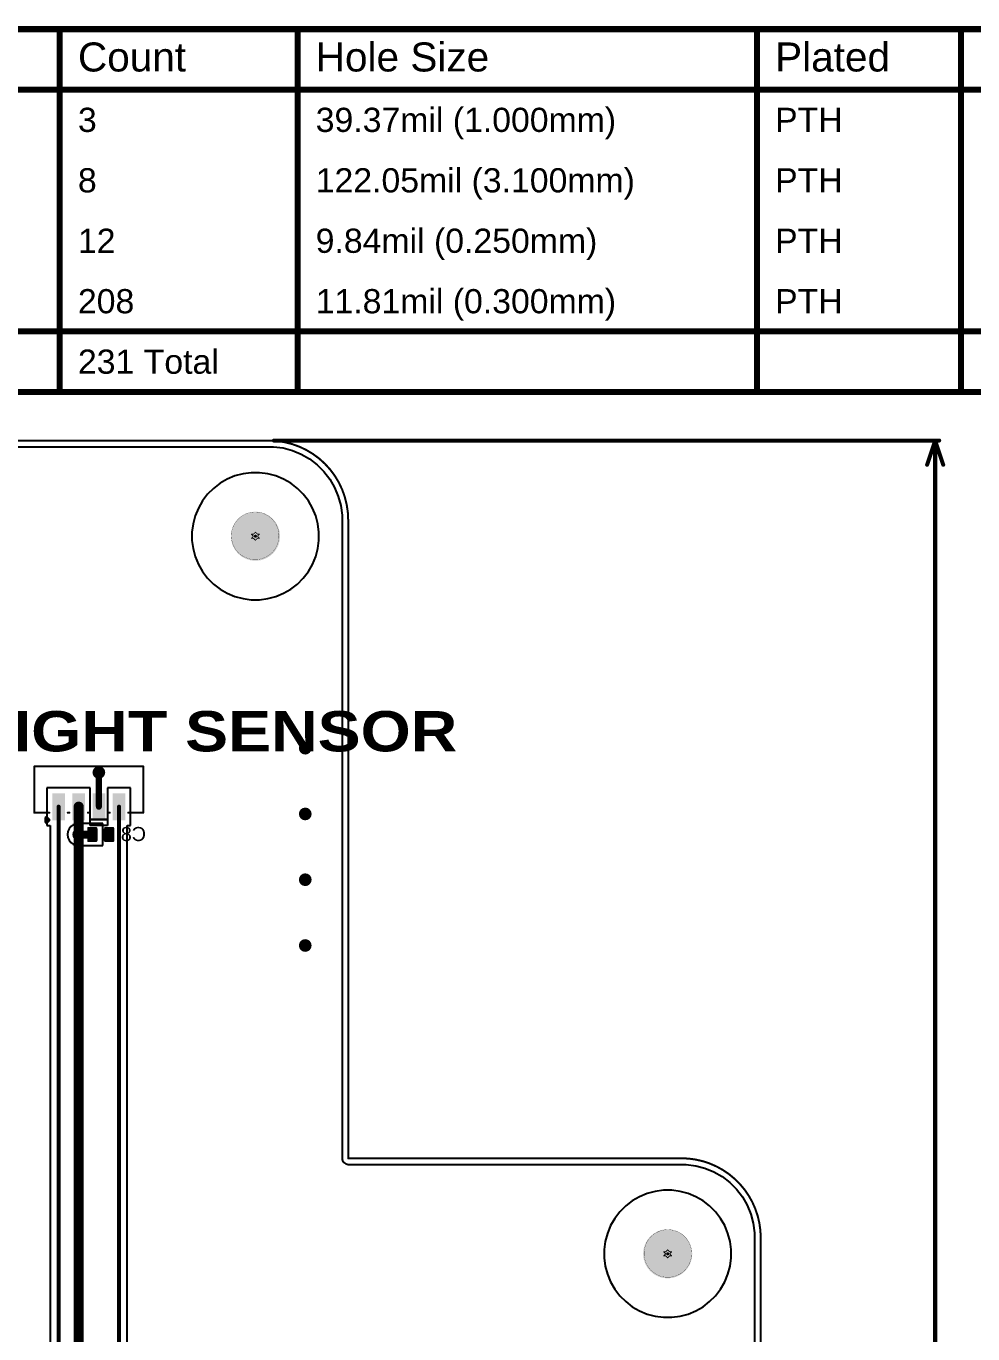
# Model space of a CAD drawing. Header units: inches. Extents: x -7 to 348, y -14 to 159.
# Drawn here: x 31.9 to 91.5, y 76.3 to 158.8 of the extents above; entities that cross this region are included whole.
import ezdxf

# ---------------------------------------------------------------- set-up
doc = ezdxf.new("R2010")
doc.units = ezdxf.units.IN
for name, color, linetype in [('Board Outline', 216, 'Continuous'), ('Bottom Layer', 5, 'Continuous'), ('Bottom Overlay', 54, 'Continuous'), ('Bottom Paste', 16, 'Continuous'), ('Bottom Solder', 6, 'Continuous'), ('Dimension', 6, 'Continuous'), ('Drill Drawing', 1, 'Continuous'), ('Mechanical 4', 56, 'Continuous'), ('Multi-Layer', 9, 'Continuous'), ('Pad Holes', 156, 'Continuous'), ('Top Layer', 1, 'Continuous'), ('Top Overlay', 2, 'Continuous'), ('Top Paste', 8, 'Continuous'), ('Top Solder', 216, 'Continuous'), ('Via Holes', 16, 'Continuous')]:
    doc.layers.add(name, color=color, linetype=linetype)
doc.styles.add('Arial', font='', dxfattribs={"height": 0.2})
doc.styles.add('Arial Black_Bold', font='', dxfattribs={"height": 0.2})
doc.styles.get('Arial').set_extended_font_data('Arial')
doc.styles.get('Arial Black_Bold').set_extended_font_data('Arial Black', bold=True)

msp = doc.modelspace()

# ---------------------------------------------------------------- hatches: boundary and pattern name
at = {"layer": 'Bottom Layer'}
h = msp.add_hatch(color=5, dxfattribs=at)
edge = h.paths.add_edge_path()
edge.add_arc((49.461, 113.245), 0.3, 0, 360)
h = msp.add_hatch(color=5, dxfattribs=at)
edge = h.paths.add_edge_path()
edge.add_arc((36.456, 111.713), 0.3, 0, 360)
h = msp.add_hatch(color=5, dxfattribs=at)
edge = h.paths.add_edge_path()
edge.add_arc((49.461, 109.1), 0.3, 0, 360)
h = msp.add_hatch(color=5, dxfattribs=at)
edge = h.paths.add_edge_path()
edge.add_arc((35.186, 107.802), 0.3, 0, 360)
for points in [[(35.873, 107.484), (35.873, 108.119), (36.33, 108.119), (36.33, 107.484)], [(36.813, 107.484), (36.813, 108.119), (37.27, 108.119), (37.27, 107.484)]]:
    msp.add_hatch(color=5, dxfattribs=at).paths.add_polyline_path(points)
h = msp.add_hatch(color=5, dxfattribs=at)
edge = h.paths.add_edge_path()
edge.add_arc((49.461, 104.955), 0.3, 0, 360)
h = msp.add_hatch(color=5, dxfattribs=at)
edge = h.paths.add_edge_path()
edge.add_arc((49.461, 100.809), 0.3, 0, 360)
at = {"layer": 'Bottom Paste'}
for points in [[(35.873, 107.484), (35.873, 108.119), (36.33, 108.119), (36.33, 107.484)], [(36.813, 107.484), (36.813, 108.119), (37.27, 108.119), (37.27, 107.484)]]:
    msp.add_hatch(color=16, dxfattribs=at).paths.add_polyline_path(points)
at = {"layer": 'Bottom Solder'}
h = msp.add_hatch(color=6, dxfattribs=at)
edge = h.paths.add_edge_path()
edge.add_arc((46.323, 126.604), 0.102, 0, 360)
h = msp.add_hatch(color=6, dxfattribs=at)
edge = h.paths.add_edge_path()
edge.add_arc((49.461, 113.245), 0.402, 0, 360)
h = msp.add_hatch(color=6, dxfattribs=at)
edge = h.paths.add_edge_path()
edge.add_arc((36.456, 111.713), 0.402, 0, 360)
h = msp.add_hatch(color=6, dxfattribs=at)
edge = h.paths.add_edge_path()
edge.add_arc((49.461, 109.1), 0.402, 0, 360)
h = msp.add_hatch(color=6, dxfattribs=at)
edge = h.paths.add_edge_path()
edge.add_arc((35.186, 107.802), 0.402, 0, 360)
for points in [[(35.813, 107.424), (35.813, 108.179), (36.39, 108.179), (36.39, 107.424)], [(36.753, 107.424), (36.753, 108.179), (37.33, 108.179), (37.33, 107.424)]]:
    msp.add_hatch(color=6, dxfattribs=at).paths.add_polyline_path(points)
h = msp.add_hatch(color=6, dxfattribs=at)
edge = h.paths.add_edge_path()
edge.add_arc((49.461, 104.955), 0.402, 0, 360)
h = msp.add_hatch(color=6, dxfattribs=at)
edge = h.paths.add_edge_path()
edge.add_arc((49.461, 100.809), 0.402, 0, 360)
h = msp.add_hatch(color=6, dxfattribs=at)
edge = h.paths.add_edge_path()
edge.add_arc((72.298, 81.379), 0.102, 0, 360)
at = {"layer": 'Pad Holes'}
h = msp.add_hatch(color=7, dxfattribs=at)
edge = h.paths.add_edge_path()
edge.add_arc((46.323, 126.604), 1.55, 0, 360)
h = msp.add_hatch(color=7, dxfattribs=at)
edge = h.paths.add_edge_path()
edge.add_arc((72.298, 81.379), 1.55, 0, 360)
at = {"layer": 'Top Layer'}
h = msp.add_hatch(color=1, dxfattribs=at)
edge = h.paths.add_edge_path()
edge.add_arc((49.461, 113.245), 0.3, 0, 360)
h = msp.add_hatch(color=1, dxfattribs=at)
edge = h.paths.add_edge_path()
edge.add_arc((36.456, 111.713), 0.3, 0, 360)
for points in [[(33.566, 110.358), (34.266, 110.358), (34.266, 108.758), (33.566, 108.758)], [(34.836, 110.358), (35.536, 110.358), (35.536, 108.758), (34.836, 108.758)], [(36.106, 110.358), (36.806, 110.358), (36.806, 108.758), (36.106, 108.758)], [(37.376, 110.358), (38.076, 110.358), (38.076, 108.758), (37.376, 108.758)]]:
    msp.add_hatch(color=1, dxfattribs=at).paths.add_polyline_path(points)
h = msp.add_hatch(color=1, dxfattribs=at)
edge = h.paths.add_edge_path()
edge.add_arc((49.461, 109.1), 0.3, 0, 360)
h = msp.add_hatch(color=1, dxfattribs=at)
edge = h.paths.add_edge_path()
edge.add_arc((35.186, 107.802), 0.3, 0, 360)
h = msp.add_hatch(color=1, dxfattribs=at)
edge = h.paths.add_edge_path()
edge.add_arc((49.461, 104.955), 0.3, 0, 360)
h = msp.add_hatch(color=1, dxfattribs=at)
edge = h.paths.add_edge_path()
edge.add_arc((49.461, 100.809), 0.3, 0, 360)
at = {"layer": 'Top Paste'}
for points in [[(33.566, 110.358), (34.266, 110.358), (34.266, 108.758), (33.566, 108.758)], [(34.836, 110.358), (35.536, 110.358), (35.536, 108.758), (34.836, 108.758)], [(36.106, 110.358), (36.806, 110.358), (36.806, 108.758), (36.106, 108.758)], [(37.376, 110.358), (38.076, 110.358), (38.076, 108.758), (37.376, 108.758)]]:
    msp.add_hatch(color=8, dxfattribs=at).paths.add_polyline_path(points)
at = {"layer": 'Top Solder'}
h = msp.add_hatch(color=216, dxfattribs=at)
edge = h.paths.add_edge_path()
edge.add_arc((46.323, 126.604), 0.102, 0, 360)
for points in [[(33.516, 110.408), (34.316, 110.408), (34.316, 108.708), (33.516, 108.708)], [(34.786, 110.408), (35.586, 110.408), (35.586, 108.708), (34.786, 108.708)], [(36.056, 110.408), (36.856, 110.408), (36.856, 108.708), (36.056, 108.708)], [(37.326, 110.408), (38.126, 110.408), (38.126, 108.708), (37.326, 108.708)]]:
    msp.add_hatch(color=216, dxfattribs=at).paths.add_polyline_path(points)
h = msp.add_hatch(color=216, dxfattribs=at)
edge = h.paths.add_edge_path()
edge.add_arc((72.298, 81.379), 0.102, 0, 360)
at = {"layer": 'Via Holes'}
h = msp.add_hatch(color=7, dxfattribs=at)
edge = h.paths.add_edge_path()
edge.add_arc((49.461, 113.245), 0.15, 0, 360)
h = msp.add_hatch(color=7, dxfattribs=at)
edge = h.paths.add_edge_path()
edge.add_arc((36.456, 111.713), 0.15, 0, 360)
h = msp.add_hatch(color=7, dxfattribs=at)
edge = h.paths.add_edge_path()
edge.add_arc((49.461, 109.1), 0.15, 0, 360)
h = msp.add_hatch(color=7, dxfattribs=at)
edge = h.paths.add_edge_path()
edge.add_arc((35.186, 107.802), 0.15, 0, 360)
h = msp.add_hatch(color=7, dxfattribs=at)
edge = h.paths.add_edge_path()
edge.add_arc((49.461, 104.955), 0.15, 0, 360)
h = msp.add_hatch(color=7, dxfattribs=at)
edge = h.paths.add_edge_path()
edge.add_arc((49.461, 100.809), 0.15, 0, 360)

# ---------------------------------------------------------------- linework, layer by layer
at = {"layer": 'Board Outline', "const_width": 0.127}
for points in [[(24.168, 132.631), (47.168, 132.631)], [(24.168, 132.631), (47.168, 132.631)], [(24.168, 132.631), (47.168, 132.631)], [(24.168, 132.631), (47.168, 132.631)], [(52.168, 127.632), (52.171, 87.4)], [(52.168, 127.632), (52.171, 87.4)], [(52.168, 127.632), (52.171, 87.4)], [(52.168, 127.632), (52.171, 87.4)], [(52.171, 87.4), (73.161, 87.4)], [(52.171, 87.4), (73.161, 87.4)], [(52.171, 87.4), (73.161, 87.4)], [(52.171, 87.4), (73.161, 87.4)], [(78.161, -1.45), (78.161, 82.4)], [(78.161, -1.45), (78.161, 82.4)], [(78.161, -1.45), (78.161, 82.4)], [(78.161, -1.45), (78.161, 82.4)]]:
    msp.add_lwpolyline(points, dxfattribs=at)
at = {"layer": 'Board Outline', "const_width": 0.0635}
for points in [[(47.136, 132.631, 1), (47.2, 132.631, 1)], [(47.136, 132.631, 1), (47.2, 132.631, 1)], [(47.136, 132.631, 1), (47.2, 132.631, 1)], [(47.136, 132.631, 1), (47.2, 132.631, 1)], [(47.136, 132.631, 1), (47.2, 132.631, 1)], [(47.136, 132.631, 1), (47.2, 132.631, 1)], [(47.136, 132.631, 1), (47.2, 132.631, 1)], [(47.136, 132.631, 1), (47.2, 132.631, 1)], [(52.136, 127.632, 1), (52.2, 127.632, 1)], [(52.136, 127.632, 1), (52.2, 127.632, 1)], [(52.136, 127.632, 1), (52.2, 127.632, 1)], [(52.136, 127.632, 1), (52.2, 127.632, 1)], [(52.136, 127.632, 1), (52.2, 127.632, 1)], [(52.136, 127.632, 1), (52.2, 127.632, 1)], [(52.136, 127.632, 1), (52.2, 127.632, 1)], [(52.136, 127.632, 1), (52.2, 127.632, 1)], [(52.139, 87.4, 1), (52.202, 87.4, 1)], [(52.139, 87.4, 1), (52.202, 87.4, 1)], [(52.139, 87.4, 1), (52.202, 87.4, 1)], [(52.139, 87.4, 1), (52.202, 87.4, 1)], [(52.139, 87.4, 1), (52.202, 87.4, 1)], [(52.139, 87.4, 1), (52.202, 87.4, 1)], [(52.139, 87.4, 1), (52.202, 87.4, 1)], [(52.139, 87.4, 1), (52.202, 87.4, 1)], [(73.129, 87.4, 1), (73.193, 87.4, 1)], [(73.129, 87.4, 1), (73.193, 87.4, 1)], [(73.129, 87.4, 1), (73.193, 87.4, 1)], [(73.129, 87.4, 1), (73.193, 87.4, 1)], [(73.129, 87.4, 1), (73.193, 87.4, 1)], [(73.129, 87.4, 1), (73.193, 87.4, 1)], [(73.129, 87.4, 1), (73.193, 87.4, 1)], [(73.129, 87.4, 1), (73.193, 87.4, 1)], [(78.129, 82.4, 1), (78.193, 82.4, 1)], [(78.129, 82.4, 1), (78.193, 82.4, 1)], [(78.129, 82.4, 1), (78.193, 82.4, 1)], [(78.129, 82.4, 1), (78.193, 82.4, 1)], [(78.129, 82.4, 1), (78.193, 82.4, 1)], [(78.129, 82.4, 1), (78.193, 82.4, 1)], [(78.129, 82.4, 1), (78.193, 82.4, 1)], [(78.129, 82.4, 1), (78.193, 82.4, 1)]]:
    msp.add_lwpolyline(points, format="xyb", close=True, dxfattribs=at)
at = {"layer": 'Board Outline', "const_width": 0.127}
for points in [[(47.168, 132.631, -0.414192), (52.168, 127.632)], [(47.168, 132.631, -0.414192), (52.168, 127.632)], [(47.168, 132.631, -0.414192), (52.168, 127.632)], [(47.168, 132.631, -0.414192), (52.168, 127.632)], [(73.161, 87.4, -0.414214), (78.161, 82.4)], [(73.161, 87.4, -0.414214), (78.161, 82.4)], [(73.161, 87.4, -0.414214), (78.161, 82.4)], [(73.161, 87.4, -0.414214), (78.161, 82.4)]]:
    msp.add_lwpolyline(points, format="xyb", dxfattribs=at)
at = {"layer": 'Bottom Layer'}
for p, q in [((24.168, 132.243), (47.168, 132.243)), ((47.168, 132.243), (47.47, 132.243)), ((47.47, 132.243), (48.069, 132.164)), ((48.069, 132.164), (48.653, 132.008)), ((48.653, 132.008), (49.212, 131.776)), ((49.212, 131.776), (49.735, 131.474)), ((49.735, 131.474), (50.215, 131.106)), ((50.215, 131.106), (50.642, 130.679)), ((45.034, 130.4), (44.55, 130.199)), ((45.54, 130.535), (45.034, 130.4)), ((46.06, 130.604), (45.54, 130.535)), ((46.585, 130.604), (46.06, 130.604)), ((47.105, 130.535), (46.585, 130.604)), ((47.611, 130.4), (47.105, 130.535)), ((48.095, 130.199), (47.611, 130.4)), ((50.642, 130.679), (51.01, 130.199)), ((43.679, 129.618), (43.309, 129.247)), ((44.095, 129.937), (43.679, 129.618)), ((44.55, 130.199), (44.095, 129.937)), ((48.55, 129.937), (48.095, 130.199)), ((48.966, 129.618), (48.55, 129.937)), ((49.336, 129.247), (48.966, 129.618)), ((51.01, 130.199), (51.313, 129.676)), ((51.313, 129.676), (51.544, 129.117)), ((42.989, 128.831), (42.727, 128.377)), ((43.309, 129.247), (42.989, 128.831)), ((49.656, 128.831), (49.336, 129.247)), ((49.918, 128.377), (49.656, 128.831)), ((51.544, 129.117), (51.7, 128.533)), ((42.527, 127.892), (42.391, 127.386)), ((42.727, 128.377), (42.527, 127.892)), ((50.118, 127.892), (49.918, 128.377)), ((50.254, 127.386), (50.118, 127.892)), ((51.7, 128.533), (51.779, 127.934)), ((51.779, 127.934), (51.779, 127.632)), ((42.391, 127.386), (42.323, 126.866)), ((50.323, 126.866), (50.254, 127.386)), ((51.779, 127.632), (51.782, 87.4)), ((42.323, 126.866), (42.323, 126.342)), ((42.323, 126.342), (42.391, 125.822)), ((50.254, 125.822), (50.323, 126.342)), ((50.323, 126.342), (50.323, 126.866)), ((42.391, 125.822), (42.527, 125.315)), ((42.527, 125.315), (42.727, 124.831)), ((49.918, 124.831), (50.118, 125.315)), ((50.118, 125.315), (50.254, 125.822)), ((42.727, 124.831), (42.989, 124.377)), ((49.656, 124.377), (49.918, 124.831)), ((42.989, 124.377), (43.309, 123.961)), ((43.309, 123.961), (43.679, 123.59)), ((48.966, 123.59), (49.336, 123.961)), ((49.336, 123.961), (49.656, 124.377)), ((43.679, 123.59), (44.095, 123.271)), ((44.095, 123.271), (44.55, 123.009)), ((44.55, 123.009), (45.034, 122.808)), ((45.034, 122.808), (45.54, 122.672)), ((47.105, 122.672), (47.611, 122.808)), ((47.611, 122.808), (48.095, 123.009)), ((48.095, 123.009), (48.55, 123.271)), ((48.55, 123.271), (48.966, 123.59)), ((45.54, 122.672), (46.06, 122.604)), ((46.06, 122.604), (46.585, 122.604)), ((46.585, 122.604), (47.105, 122.672)), ((34.505, 107.984), (34.481, 107.802)), ((34.576, 108.154), (34.505, 107.984)), ((34.688, 108.3), (34.576, 108.154)), ((34.834, 108.412), (34.688, 108.3)), ((35.004, 108.482), (34.834, 108.412)), ((35.186, 108.506), (35.004, 108.482)), ((35.314, 108.489), (35.186, 108.506)), ((35.492, 108.5), (35.314, 108.489)), ((36.711, 108.5), (35.492, 108.5)), ((35.492, 108.5), (35.492, 108.5)), ((36.711, 107.103), (36.711, 108.5)), ((34.481, 107.802), (34.505, 107.619)), ((34.505, 107.619), (34.576, 107.449)), ((34.576, 107.449), (34.688, 107.303)), ((34.688, 107.303), (34.834, 107.191)), ((34.834, 107.191), (35.004, 107.121)), ((35.004, 107.121), (35.186, 107.097)), ((35.186, 107.097), (35.314, 107.114)), ((35.314, 107.114), (35.492, 107.103)), ((35.492, 107.103), (35.492, 107.103)), ((35.492, 107.103), (36.711, 107.103)), ((51.782, 87.4), (51.798, 87.322)), ((51.798, 87.322), (51.812, 87.251)), ((51.812, 87.251), (51.812, 87.251)), ((51.812, 87.251), (51.812, 87.251)), ((51.812, 87.251), (51.854, 87.188)), ((51.854, 87.188), (51.896, 87.125)), ((51.896, 87.125), (51.896, 87.125)), ((51.896, 87.125), (51.896, 87.125)), ((51.896, 87.125), (51.959, 87.083)), ((51.959, 87.083), (52.022, 87.041)), ((52.022, 87.041), (52.022, 87.041)), ((52.022, 87.041), (52.022, 87.041)), ((52.022, 87.041), (52.093, 87.027)), ((52.093, 87.027), (52.171, 87.011)), ((52.171, 87.011), (73.463, 87.011)), ((73.463, 87.011), (74.063, 86.933)), ((74.063, 86.933), (74.647, 86.776)), ((74.647, 86.776), (75.205, 86.545)), ((75.205, 86.545), (75.729, 86.243)), ((75.729, 86.243), (76.208, 85.875)), ((76.208, 85.875), (76.636, 85.447)), ((70.525, 84.974), (70.07, 84.712)), ((71.009, 85.175), (70.525, 84.974)), ((71.515, 85.31), (71.009, 85.175)), ((72.035, 85.379), (71.515, 85.31)), ((72.56, 85.379), (72.035, 85.379)), ((73.08, 85.31), (72.56, 85.379)), ((73.586, 85.175), (73.08, 85.31)), ((74.07, 84.974), (73.586, 85.175)), ((74.525, 84.712), (74.07, 84.974)), ((76.636, 85.447), (77.004, 84.967)), ((77.004, 84.967), (77.306, 84.444)), ((69.654, 84.393), (69.284, 84.022)), ((70.07, 84.712), (69.654, 84.393)), ((74.941, 84.393), (74.525, 84.712)), ((75.311, 84.022), (74.941, 84.393)), ((77.306, 84.444), (77.537, 83.885)), ((68.964, 83.606), (68.702, 83.152)), ((69.284, 84.022), (68.964, 83.606)), ((75.631, 83.606), (75.311, 84.022)), ((75.893, 83.152), (75.631, 83.606)), ((77.537, 83.885), (77.694, 83.302)), ((77.694, 83.302), (77.773, 82.702)), ((68.502, 82.667), (68.366, 82.161)), ((68.702, 83.152), (68.502, 82.667)), ((76.093, 82.667), (75.893, 83.152)), ((76.229, 82.161), (76.093, 82.667)), ((77.773, 82.702), (77.773, 82.4)), ((68.366, 82.161), (68.298, 81.641)), ((68.298, 81.641), (68.298, 81.117)), ((76.298, 81.641), (76.229, 82.161)), ((76.298, 81.117), (76.298, 81.641)), ((77.773, 82.4), (77.773, -1.45)), ((68.298, 81.117), (68.366, 80.597)), ((76.229, 80.597), (76.298, 81.117)), ((68.366, 80.597), (68.502, 80.09)), ((68.502, 80.09), (68.702, 79.606)), ((75.893, 79.606), (76.093, 80.09)), ((76.093, 80.09), (76.229, 80.597)), ((68.702, 79.606), (68.964, 79.152)), ((68.964, 79.152), (69.284, 78.736)), ((75.311, 78.736), (75.631, 79.152)), ((75.631, 79.152), (75.893, 79.606)), ((69.284, 78.736), (69.654, 78.365)), ((69.654, 78.365), (70.07, 78.046)), ((74.525, 78.046), (74.941, 78.365)), ((74.941, 78.365), (75.311, 78.736)), ((70.07, 78.046), (70.525, 77.784)), ((70.525, 77.784), (71.009, 77.583)), ((71.009, 77.583), (71.515, 77.447)), ((73.08, 77.447), (73.586, 77.583)), ((73.586, 77.583), (74.07, 77.784)), ((74.07, 77.784), (74.525, 78.046)), ((71.515, 77.447), (72.035, 77.379)), ((72.035, 77.379), (72.56, 77.379)), ((72.56, 77.379), (73.08, 77.447))]:
    msp.add_line(p, q, dxfattribs=at)
for points, const_width in [([(35.186, 107.802), (35.186, 107.802)], 0.635), ([(35.186, 107.802), (35.968, 107.802)], 0.508)]:
    msp.add_lwpolyline(points, dxfattribs=dict(at, const_width=const_width))
for points, const_width in [([(35.027, 107.802, 1), (35.345, 107.802, 1)], 0.318), ([(35.027, 107.802, 1), (35.345, 107.802, 1)], 0.318), ([(35.059, 107.802, 1), (35.313, 107.802, 1)], 0.254), ([(35.841, 107.802, 1), (36.095, 107.802, 1)], 0.254)]:
    msp.add_lwpolyline(points, format="xyb", close=True, dxfattribs=dict(at, const_width=const_width))
at = {"layer": 'Bottom Overlay', "const_width": 0.127}
for points in [[(35.784, 108.208), (35.784, 107.395)], [(35.784, 108.208), (36.292, 108.208)], [(36.851, 108.208), (37.359, 108.208)], [(37.359, 108.208), (37.359, 107.395)], [(35.784, 107.395), (36.292, 107.395)], [(36.851, 107.395), (37.359, 107.395)]]:
    msp.add_lwpolyline(points, dxfattribs=at)
at = {"layer": 'Bottom Overlay', "const_width": 0.0635}
for points in [[(35.752, 108.208, 1), (35.816, 108.208, 1)], [(35.752, 108.208, 1), (35.816, 108.208, 1)], [(36.26, 108.208, 1), (36.324, 108.208, 1)], [(36.819, 108.208, 1), (36.883, 108.208, 1)], [(37.327, 108.208, 1), (37.391, 108.208, 1)], [(37.327, 108.208, 1), (37.391, 108.208, 1)], [(35.752, 107.395, 1), (35.816, 107.395, 1)], [(35.752, 107.395, 1), (35.816, 107.395, 1)], [(36.26, 107.395, 1), (36.324, 107.395, 1)], [(36.819, 107.395, 1), (36.883, 107.395, 1)], [(37.327, 107.395, 1), (37.391, 107.395, 1)], [(37.327, 107.395, 1), (37.391, 107.395, 1)]]:
    msp.add_lwpolyline(points, format="xyb", close=True, dxfattribs=at)
at = {"layer": 'Dimension', "const_width": 0.254}
for points in [[(47.485, 132.631), (89.408, 132.631)], [(88.646, 131.107), (89.154, 132.631)], [(89.154, 132.631), (89.662, 131.107)], [(89.154, 68.677), (89.154, 132.631)]]:
    msp.add_lwpolyline(points, dxfattribs=at)
at = {"layer": 'Dimension', "const_width": 0.127}
for points in [[(47.422, 132.631, 1), (47.549, 132.631, 1)], [(89.09, 132.631, 1), (89.218, 132.631, 1)], [(89.09, 132.631, 1), (89.218, 132.631, 1)], [(89.09, 132.631, 1), (89.218, 132.631, 1)], [(89.344, 132.631, 1), (89.471, 132.631, 1)], [(88.582, 131.107, 1), (88.71, 131.107, 1)], [(89.598, 131.107, 1), (89.725, 131.107, 1)]]:
    msp.add_lwpolyline(points, format="xyb", close=True, dxfattribs=at)
at = {"layer": 'Drill Drawing'}
for points, const_width in [([(20.003, 158.56), (347.52, 158.56)], 0.381), ([(33.995, 135.7), (33.995, 158.56)], 0.381), ([(48.977, 135.7), (48.977, 158.56)], 0.381), ([(77.924, 135.7), (77.924, 158.56)], 0.381), ([(90.774, 135.7), (90.774, 158.56)], 0.381), ([(20.003, 154.75), (347.52, 154.75)], 0.381), ([(20.003, 139.51), (347.52, 139.51)], 0.381), ([(20.003, 135.7), (347.52, 135.7)], 0.381), ([(46.069, 126.731), (46.196, 126.604)], 0.0508), ([(46.069, 126.731), (46.196, 126.731)], 0.0508), ([(46.069, 126.477), (46.196, 126.604)], 0.0508), ([(46.069, 126.477), (46.196, 126.477)], 0.0508), ([(46.196, 126.731), (46.323, 126.858)], 0.0508), ([(46.196, 126.477), (46.323, 126.35)], 0.0508), ([(46.323, 126.858), (46.45, 126.731)], 0.0508), ([(46.323, 126.35), (46.45, 126.477)], 0.0508), ([(46.45, 126.731), (46.577, 126.731)], 0.0508), ([(46.45, 126.604), (46.577, 126.731)], 0.0508), ([(46.45, 126.604), (46.577, 126.477)], 0.0508), ([(46.45, 126.477), (46.577, 126.477)], 0.0508), ([(49.207, 113.499), (49.715, 113.499)], 0.0508), ([(49.207, 113.499), (49.461, 112.991)], 0.0508), ([(49.461, 112.991), (49.715, 113.499)], 0.0508), ([(36.202, 111.967), (36.71, 111.967)], 0.0508), ([(36.202, 111.967), (36.456, 111.459)], 0.0508), ([(36.456, 111.459), (36.71, 111.967)], 0.0508), ([(49.207, 109.354), (49.715, 109.354)], 0.0508), ([(49.207, 109.354), (49.461, 108.846)], 0.0508), ([(49.461, 108.846), (49.715, 109.354)], 0.0508), ([(34.932, 108.056), (35.44, 108.056)], 0.0508), ([(34.932, 108.056), (35.186, 107.548)], 0.0508), ([(35.186, 107.548), (35.44, 108.056)], 0.0508), ([(49.207, 105.209), (49.715, 105.209)], 0.0508), ([(49.207, 105.209), (49.461, 104.701)], 0.0508), ([(49.461, 104.701), (49.715, 105.209)], 0.0508), ([(49.207, 101.063), (49.715, 101.063)], 0.0508), ([(49.207, 101.063), (49.461, 100.555)], 0.0508), ([(49.461, 100.555), (49.715, 101.063)], 0.0508), ([(72.171, 81.506), (72.298, 81.633)], 0.0508), ([(72.298, 81.633), (72.425, 81.506)], 0.0508), ([(72.044, 81.506), (72.171, 81.379)], 0.0508), ([(72.044, 81.506), (72.171, 81.506)], 0.0508), ([(72.044, 81.252), (72.171, 81.379)], 0.0508), ([(72.044, 81.252), (72.171, 81.252)], 0.0508), ([(72.171, 81.252), (72.298, 81.125)], 0.0508), ([(72.298, 81.125), (72.425, 81.252)], 0.0508), ([(72.425, 81.506), (72.552, 81.506)], 0.0508), ([(72.425, 81.379), (72.552, 81.506)], 0.0508), ([(72.425, 81.379), (72.552, 81.252)], 0.0508), ([(72.425, 81.252), (72.552, 81.252)], 0.0508)]:
    msp.add_lwpolyline(points, dxfattribs=dict(at, const_width=const_width))
for points, const_width in [([(33.899, 158.56, 1), (34.09, 158.56, 1)], 0.191), ([(48.882, 158.56, 1), (49.072, 158.56, 1)], 0.191), ([(77.829, 158.56, 1), (78.02, 158.56, 1)], 0.191), ([(90.678, 158.56, 1), (90.869, 158.56, 1)], 0.191), ([(33.899, 135.7, 1), (34.09, 135.7, 1)], 0.191), ([(48.882, 135.7, 1), (49.072, 135.7, 1)], 0.191), ([(77.829, 135.7, 1), (78.02, 135.7, 1)], 0.191), ([(90.678, 135.7, 1), (90.869, 135.7, 1)], 0.191), ([(46.056, 126.731, 1), (46.081, 126.731, 1)], 0.0254), ([(46.056, 126.731, 1), (46.081, 126.731, 1)], 0.0254), ([(46.056, 126.477, 1), (46.081, 126.477, 1)], 0.0254), ([(46.056, 126.477, 1), (46.081, 126.477, 1)], 0.0254), ([(46.183, 126.731, 1), (46.208, 126.731, 1)], 0.0254), ([(46.183, 126.731, 1), (46.208, 126.731, 1)], 0.0254), ([(46.183, 126.604, 1), (46.208, 126.604, 1)], 0.0254), ([(46.183, 126.604, 1), (46.208, 126.604, 1)], 0.0254), ([(46.183, 126.477, 1), (46.208, 126.477, 1)], 0.0254), ([(46.183, 126.477, 1), (46.208, 126.477, 1)], 0.0254), ([(46.31, 126.858, 1), (46.335, 126.858, 1)], 0.0254), ([(46.31, 126.858, 1), (46.335, 126.858, 1)], 0.0254), ([(46.31, 126.35, 1), (46.335, 126.35, 1)], 0.0254), ([(46.31, 126.35, 1), (46.335, 126.35, 1)], 0.0254), ([(46.437, 126.731, 1), (46.462, 126.731, 1)], 0.0254), ([(46.437, 126.731, 1), (46.462, 126.731, 1)], 0.0254), ([(46.437, 126.604, 1), (46.462, 126.604, 1)], 0.0254), ([(46.437, 126.604, 1), (46.462, 126.604, 1)], 0.0254), ([(46.437, 126.477, 1), (46.462, 126.477, 1)], 0.0254), ([(46.437, 126.477, 1), (46.462, 126.477, 1)], 0.0254), ([(46.564, 126.731, 1), (46.589, 126.731, 1)], 0.0254), ([(46.564, 126.731, 1), (46.589, 126.731, 1)], 0.0254), ([(46.564, 126.477, 1), (46.589, 126.477, 1)], 0.0254), ([(46.564, 126.477, 1), (46.589, 126.477, 1)], 0.0254), ([(49.194, 113.499, 1), (49.22, 113.499, 1)], 0.0254), ([(49.194, 113.499, 1), (49.22, 113.499, 1)], 0.0254), ([(49.448, 112.991, 1), (49.474, 112.991, 1)], 0.0254), ([(49.448, 112.991, 1), (49.474, 112.991, 1)], 0.0254), ([(49.702, 113.499, 1), (49.728, 113.499, 1)], 0.0254), ([(49.702, 113.499, 1), (49.728, 113.499, 1)], 0.0254), ([(36.189, 111.967, 1), (36.215, 111.967, 1)], 0.0254), ([(36.189, 111.967, 1), (36.215, 111.967, 1)], 0.0254), ([(36.443, 111.459, 1), (36.469, 111.459, 1)], 0.0254), ([(36.443, 111.459, 1), (36.469, 111.459, 1)], 0.0254), ([(36.697, 111.967, 1), (36.723, 111.967, 1)], 0.0254), ([(36.697, 111.967, 1), (36.723, 111.967, 1)], 0.0254), ([(49.194, 109.354, 1), (49.22, 109.354, 1)], 0.0254), ([(49.194, 109.354, 1), (49.22, 109.354, 1)], 0.0254), ([(49.448, 108.846, 1), (49.474, 108.846, 1)], 0.0254), ([(49.448, 108.846, 1), (49.474, 108.846, 1)], 0.0254), ([(49.702, 109.354, 1), (49.728, 109.354, 1)], 0.0254), ([(49.702, 109.354, 1), (49.728, 109.354, 1)], 0.0254), ([(34.919, 108.056, 1), (34.945, 108.056, 1)], 0.0254), ([(34.919, 108.056, 1), (34.945, 108.056, 1)], 0.0254), ([(35.427, 108.056, 1), (35.453, 108.056, 1)], 0.0254), ([(35.427, 108.056, 1), (35.453, 108.056, 1)], 0.0254), ([(35.173, 107.548, 1), (35.199, 107.548, 1)], 0.0254), ([(35.173, 107.548, 1), (35.199, 107.548, 1)], 0.0254), ([(49.194, 105.209, 1), (49.22, 105.209, 1)], 0.0254), ([(49.194, 105.209, 1), (49.22, 105.209, 1)], 0.0254), ([(49.448, 104.701, 1), (49.474, 104.701, 1)], 0.0254), ([(49.448, 104.701, 1), (49.474, 104.701, 1)], 0.0254), ([(49.702, 105.209, 1), (49.728, 105.209, 1)], 0.0254), ([(49.702, 105.209, 1), (49.728, 105.209, 1)], 0.0254), ([(49.194, 101.063, 1), (49.22, 101.063, 1)], 0.0254), ([(49.194, 101.063, 1), (49.22, 101.063, 1)], 0.0254), ([(49.448, 100.555, 1), (49.474, 100.555, 1)], 0.0254), ([(49.448, 100.555, 1), (49.474, 100.555, 1)], 0.0254), ([(49.702, 101.063, 1), (49.728, 101.063, 1)], 0.0254), ([(49.702, 101.063, 1), (49.728, 101.063, 1)], 0.0254), ([(72.285, 81.633, 1), (72.31, 81.633, 1)], 0.0254), ([(72.285, 81.633, 1), (72.31, 81.633, 1)], 0.0254), ([(72.031, 81.506, 1), (72.056, 81.506, 1)], 0.0254), ([(72.031, 81.506, 1), (72.056, 81.506, 1)], 0.0254), ([(72.031, 81.252, 1), (72.056, 81.252, 1)], 0.0254), ([(72.031, 81.252, 1), (72.056, 81.252, 1)], 0.0254), ([(72.158, 81.506, 1), (72.183, 81.506, 1)], 0.0254), ([(72.158, 81.506, 1), (72.183, 81.506, 1)], 0.0254), ([(72.158, 81.379, 1), (72.183, 81.379, 1)], 0.0254), ([(72.158, 81.379, 1), (72.183, 81.379, 1)], 0.0254), ([(72.158, 81.252, 1), (72.183, 81.252, 1)], 0.0254), ([(72.158, 81.252, 1), (72.183, 81.252, 1)], 0.0254), ([(72.285, 81.125, 1), (72.31, 81.125, 1)], 0.0254), ([(72.285, 81.125, 1), (72.31, 81.125, 1)], 0.0254), ([(72.412, 81.506, 1), (72.437, 81.506, 1)], 0.0254), ([(72.412, 81.506, 1), (72.437, 81.506, 1)], 0.0254), ([(72.412, 81.379, 1), (72.437, 81.379, 1)], 0.0254), ([(72.412, 81.379, 1), (72.437, 81.379, 1)], 0.0254), ([(72.412, 81.252, 1), (72.437, 81.252, 1)], 0.0254), ([(72.412, 81.252, 1), (72.437, 81.252, 1)], 0.0254), ([(72.539, 81.506, 1), (72.564, 81.506, 1)], 0.0254), ([(72.539, 81.506, 1), (72.564, 81.506, 1)], 0.0254), ([(72.539, 81.252, 1), (72.564, 81.252, 1)], 0.0254), ([(72.539, 81.252, 1), (72.564, 81.252, 1)], 0.0254)]:
    msp.add_lwpolyline(points, format="xyb", close=True, dxfattribs=dict(at, const_width=const_width))
at = {"layer": 'Mechanical 4'}
for points, const_width in [([(47.804, 126.631, 1), (44.804, 126.631, 1)], 0.0127), ([(47.804, 126.631, 1), (44.804, 126.631, 1)], 0.0127), ([(47.804, 126.631, 1), (44.804, 126.631, 1)], 0.0127), ([(47.804, 126.631, 1), (44.804, 126.631, 1)], 0.0127), ([(44.801, 126.631, 1), (44.807, 126.631, 1)], 0.00635), ([(44.801, 126.631, 1), (44.807, 126.631, 1)], 0.00635), ([(44.801, 126.631, 1), (44.807, 126.631, 1)], 0.00635), ([(44.801, 126.631, 1), (44.807, 126.631, 1)], 0.00635), ([(47.801, 126.631, 1), (47.807, 126.631, 1)], 0.00635), ([(47.801, 126.631, 1), (47.807, 126.631, 1)], 0.00635), ([(47.801, 126.631, 1), (47.807, 126.631, 1)], 0.00635), ([(47.801, 126.631, 1), (47.807, 126.631, 1)], 0.00635), ([(73.811, 81.4, 1), (70.811, 81.4, 1)], 0.0127), ([(73.811, 81.4, 1), (70.811, 81.4, 1)], 0.0127), ([(73.811, 81.4, 1), (70.811, 81.4, 1)], 0.0127), ([(73.811, 81.4, 1), (70.811, 81.4, 1)], 0.0127), ([(70.808, 81.4, 1), (70.814, 81.4, 1)], 0.00635), ([(70.808, 81.4, 1), (70.814, 81.4, 1)], 0.00635), ([(70.808, 81.4, 1), (70.814, 81.4, 1)], 0.00635), ([(70.808, 81.4, 1), (70.814, 81.4, 1)], 0.00635), ([(73.808, 81.4, 1), (73.814, 81.4, 1)], 0.00635), ([(73.808, 81.4, 1), (73.814, 81.4, 1)], 0.00635), ([(73.808, 81.4, 1), (73.814, 81.4, 1)], 0.00635), ([(73.808, 81.4, 1), (73.814, 81.4, 1)], 0.00635)]:
    msp.add_lwpolyline(points, format="xyb", close=True, dxfattribs=dict(at, const_width=const_width))
at = {"layer": 'Multi-Layer'}
for p, q in [((45.034, 130.4), (44.55, 130.199)), ((45.54, 130.535), (45.034, 130.4)), ((46.06, 130.604), (45.54, 130.535)), ((46.323, 130.604), (46.06, 130.604)), ((46.585, 130.604), (46.323, 130.604)), ((47.105, 130.535), (46.585, 130.604)), ((47.611, 130.4), (47.105, 130.535)), ((48.095, 130.199), (47.611, 130.4)), ((43.679, 129.618), (43.309, 129.247)), ((44.095, 129.937), (43.679, 129.618)), ((44.55, 130.199), (44.095, 129.937)), ((48.55, 129.937), (48.095, 130.199)), ((48.966, 129.618), (48.55, 129.937)), ((49.336, 129.247), (48.966, 129.618)), ((42.989, 128.831), (42.727, 128.377)), ((43.309, 129.247), (42.989, 128.831)), ((49.656, 128.831), (49.336, 129.247)), ((49.918, 128.377), (49.656, 128.831)), ((42.527, 127.892), (42.391, 127.386)), ((42.727, 128.377), (42.527, 127.892)), ((50.118, 127.892), (49.918, 128.377)), ((50.254, 127.386), (50.118, 127.892)), ((42.391, 127.386), (42.323, 126.866)), ((50.323, 126.866), (50.254, 127.386)), ((42.323, 126.866), (42.323, 126.604)), ((42.323, 126.604), (42.323, 126.604)), ((42.323, 126.604), (42.323, 126.342)), ((42.323, 126.342), (42.391, 125.822)), ((50.254, 125.822), (50.323, 126.342)), ((50.323, 126.604), (50.323, 126.866)), ((50.323, 126.342), (50.323, 126.604)), ((42.391, 125.822), (42.527, 125.315)), ((42.527, 125.315), (42.727, 124.831)), ((49.918, 124.831), (50.118, 125.315)), ((50.118, 125.315), (50.254, 125.822)), ((42.727, 124.831), (42.989, 124.377)), ((49.656, 124.377), (49.918, 124.831)), ((42.989, 124.377), (43.309, 123.961)), ((43.309, 123.961), (43.679, 123.59)), ((48.966, 123.59), (49.336, 123.961)), ((49.336, 123.961), (49.656, 124.377)), ((43.679, 123.59), (44.095, 123.271)), ((44.095, 123.271), (44.55, 123.009)), ((44.55, 123.009), (45.034, 122.808)), ((45.034, 122.808), (45.54, 122.672)), ((47.105, 122.672), (47.611, 122.808)), ((47.611, 122.808), (48.095, 123.009)), ((48.095, 123.009), (48.55, 123.271)), ((48.55, 123.271), (48.966, 123.59)), ((45.54, 122.672), (46.06, 122.604)), ((46.06, 122.604), (46.323, 122.604)), ((46.323, 122.604), (46.585, 122.604)), ((46.585, 122.604), (47.105, 122.672)), ((70.525, 84.974), (70.07, 84.712)), ((71.009, 85.175), (70.525, 84.974)), ((71.515, 85.31), (71.009, 85.175)), ((72.035, 85.379), (71.515, 85.31)), ((72.298, 85.379), (72.035, 85.379)), ((72.56, 85.379), (72.298, 85.379)), ((73.08, 85.31), (72.56, 85.379)), ((73.586, 85.175), (73.08, 85.31)), ((74.07, 84.974), (73.586, 85.175)), ((74.525, 84.712), (74.07, 84.974)), ((69.654, 84.393), (69.284, 84.022)), ((70.07, 84.712), (69.654, 84.393)), ((74.941, 84.393), (74.525, 84.712)), ((75.311, 84.022), (74.941, 84.393)), ((68.964, 83.606), (68.702, 83.152)), ((69.284, 84.022), (68.964, 83.606)), ((75.631, 83.606), (75.311, 84.022)), ((75.893, 83.152), (75.631, 83.606)), ((68.502, 82.667), (68.366, 82.161)), ((68.702, 83.152), (68.502, 82.667)), ((76.093, 82.667), (75.893, 83.152)), ((76.229, 82.161), (76.093, 82.667)), ((68.366, 82.161), (68.298, 81.641)), ((68.298, 81.641), (68.298, 81.379)), ((76.298, 81.641), (76.229, 82.161)), ((76.298, 81.379), (76.298, 81.641)), ((68.298, 81.379), (68.298, 81.379)), ((68.298, 81.379), (68.298, 81.117)), ((68.298, 81.117), (68.366, 80.597)), ((76.229, 80.597), (76.298, 81.117)), ((76.298, 81.117), (76.298, 81.379)), ((68.366, 80.597), (68.502, 80.09)), ((68.502, 80.09), (68.702, 79.606)), ((75.893, 79.606), (76.093, 80.09)), ((76.093, 80.09), (76.229, 80.597)), ((68.702, 79.606), (68.964, 79.152)), ((68.964, 79.152), (69.284, 78.736)), ((75.311, 78.736), (75.631, 79.152)), ((75.631, 79.152), (75.893, 79.606)), ((69.284, 78.736), (69.654, 78.365)), ((69.654, 78.365), (70.07, 78.046)), ((74.525, 78.046), (74.941, 78.365)), ((74.941, 78.365), (75.311, 78.736)), ((70.07, 78.046), (70.525, 77.784)), ((70.525, 77.784), (71.009, 77.583)), ((71.009, 77.583), (71.515, 77.447)), ((73.08, 77.447), (73.586, 77.583)), ((73.586, 77.583), (74.07, 77.784)), ((74.07, 77.784), (74.525, 78.046)), ((71.515, 77.447), (72.035, 77.379)), ((72.035, 77.379), (72.298, 77.379)), ((72.298, 77.379), (72.56, 77.379)), ((72.56, 77.379), (73.08, 77.447))]:
    msp.add_line(p, q, dxfattribs=at)
at = {"layer": 'Top Layer'}
for p, q in [((24.168, 132.243), (47.168, 132.243)), ((47.168, 132.243), (47.47, 132.243)), ((47.47, 132.243), (48.069, 132.164)), ((48.069, 132.164), (48.653, 132.008)), ((48.653, 132.008), (49.212, 131.776)), ((49.212, 131.776), (49.735, 131.474)), ((49.735, 131.474), (50.215, 131.106)), ((50.215, 131.106), (50.642, 130.679)), ((45.034, 130.4), (44.55, 130.199)), ((45.54, 130.535), (45.034, 130.4)), ((46.06, 130.604), (45.54, 130.535)), ((46.585, 130.604), (46.06, 130.604)), ((47.105, 130.535), (46.585, 130.604)), ((47.611, 130.4), (47.105, 130.535)), ((48.095, 130.199), (47.611, 130.4)), ((50.642, 130.679), (51.01, 130.199)), ((43.679, 129.618), (43.309, 129.247)), ((44.095, 129.937), (43.679, 129.618)), ((44.55, 130.199), (44.095, 129.937)), ((48.55, 129.937), (48.095, 130.199)), ((48.966, 129.618), (48.55, 129.937)), ((49.336, 129.247), (48.966, 129.618)), ((51.01, 130.199), (51.313, 129.676)), ((51.313, 129.676), (51.544, 129.117)), ((42.989, 128.831), (42.727, 128.377)), ((43.309, 129.247), (42.989, 128.831)), ((49.656, 128.831), (49.336, 129.247)), ((49.918, 128.377), (49.656, 128.831)), ((51.544, 129.117), (51.7, 128.533)), ((42.527, 127.892), (42.391, 127.386)), ((42.727, 128.377), (42.527, 127.892)), ((50.118, 127.892), (49.918, 128.377)), ((50.254, 127.386), (50.118, 127.892)), ((51.7, 128.533), (51.779, 127.934)), ((51.779, 127.934), (51.779, 127.632)), ((42.391, 127.386), (42.323, 126.866)), ((50.323, 126.866), (50.254, 127.386)), ((51.779, 127.632), (51.782, 87.4)), ((42.323, 126.866), (42.323, 126.342)), ((42.323, 126.342), (42.391, 125.822)), ((50.254, 125.822), (50.323, 126.342)), ((50.323, 126.342), (50.323, 126.866)), ((42.391, 125.822), (42.527, 125.315)), ((42.527, 125.315), (42.727, 124.831)), ((49.918, 124.831), (50.118, 125.315)), ((50.118, 125.315), (50.254, 125.822)), ((42.727, 124.831), (42.989, 124.377)), ((49.656, 124.377), (49.918, 124.831)), ((42.989, 124.377), (43.309, 123.961)), ((43.309, 123.961), (43.679, 123.59)), ((48.966, 123.59), (49.336, 123.961)), ((49.336, 123.961), (49.656, 124.377)), ((43.679, 123.59), (44.095, 123.271)), ((44.095, 123.271), (44.55, 123.009)), ((44.55, 123.009), (45.034, 122.808)), ((45.034, 122.808), (45.54, 122.672)), ((47.105, 122.672), (47.611, 122.808)), ((47.611, 122.808), (48.095, 123.009)), ((48.095, 123.009), (48.55, 123.271)), ((48.55, 123.271), (48.966, 123.59)), ((45.54, 122.672), (46.06, 122.604)), ((46.06, 122.604), (46.585, 122.604)), ((46.585, 122.604), (47.105, 122.672)), ((35.917, 110.739), (33.185, 110.739)), ((33.185, 110.739), (33.185, 108.377)), ((35.917, 108.758), (35.917, 110.739)), ((38.457, 110.739), (36.995, 110.739)), ((36.995, 110.739), (36.995, 108.758)), ((38.457, 108.377), (38.457, 110.739)), ((33.185, 108.377), (33.398, 108.377)), ((33.398, 108.377), (33.398, 69.451)), ((35.917, 108.377), (35.917, 108.758)), ((35.917, 108.758), (36.995, 108.758)), ((36.995, 108.758), (35.917, 108.758)), ((36.995, 108.377), (35.917, 108.377)), ((36.995, 108.758), (36.995, 108.377)), ((38.244, 68.511), (38.244, 108.377)), ((38.244, 108.377), (38.457, 108.377)), ((51.782, 87.4), (51.798, 87.322)), ((51.798, 87.322), (51.812, 87.251)), ((51.812, 87.251), (51.812, 87.251)), ((51.812, 87.251), (51.812, 87.251)), ((51.812, 87.251), (51.854, 87.188)), ((51.854, 87.188), (51.896, 87.125)), ((51.896, 87.125), (51.896, 87.125)), ((51.896, 87.125), (51.896, 87.125)), ((51.896, 87.125), (51.959, 87.083)), ((51.959, 87.083), (52.022, 87.041)), ((52.022, 87.041), (52.022, 87.041)), ((52.022, 87.041), (52.022, 87.041)), ((52.022, 87.041), (52.093, 87.027)), ((52.093, 87.027), (52.171, 87.011)), ((52.171, 87.011), (73.463, 87.011)), ((73.463, 87.011), (74.063, 86.933)), ((74.063, 86.933), (74.647, 86.776)), ((74.647, 86.776), (75.205, 86.545)), ((75.205, 86.545), (75.729, 86.243)), ((75.729, 86.243), (76.208, 85.875)), ((76.208, 85.875), (76.636, 85.447)), ((70.525, 84.974), (70.07, 84.712)), ((71.009, 85.175), (70.525, 84.974)), ((71.515, 85.31), (71.009, 85.175)), ((72.035, 85.379), (71.515, 85.31)), ((72.56, 85.379), (72.035, 85.379)), ((73.08, 85.31), (72.56, 85.379)), ((73.586, 85.175), (73.08, 85.31)), ((74.07, 84.974), (73.586, 85.175)), ((74.525, 84.712), (74.07, 84.974)), ((76.636, 85.447), (77.004, 84.967)), ((77.004, 84.967), (77.306, 84.444)), ((69.654, 84.393), (69.284, 84.022)), ((70.07, 84.712), (69.654, 84.393)), ((74.941, 84.393), (74.525, 84.712)), ((75.311, 84.022), (74.941, 84.393)), ((77.306, 84.444), (77.537, 83.885)), ((68.964, 83.606), (68.702, 83.152)), ((69.284, 84.022), (68.964, 83.606)), ((75.631, 83.606), (75.311, 84.022)), ((75.893, 83.152), (75.631, 83.606)), ((77.537, 83.885), (77.694, 83.302)), ((77.694, 83.302), (77.773, 82.702)), ((68.502, 82.667), (68.366, 82.161)), ((68.702, 83.152), (68.502, 82.667)), ((76.093, 82.667), (75.893, 83.152)), ((76.229, 82.161), (76.093, 82.667)), ((77.773, 82.702), (77.773, 82.4)), ((68.366, 82.161), (68.298, 81.641)), ((68.298, 81.641), (68.298, 81.117)), ((76.298, 81.641), (76.229, 82.161)), ((76.298, 81.117), (76.298, 81.641)), ((77.773, 82.4), (77.773, 57.794)), ((68.298, 81.117), (68.366, 80.597)), ((76.229, 80.597), (76.298, 81.117)), ((68.366, 80.597), (68.502, 80.09)), ((68.502, 80.09), (68.702, 79.606)), ((75.893, 79.606), (76.093, 80.09)), ((76.093, 80.09), (76.229, 80.597)), ((68.702, 79.606), (68.964, 79.152)), ((68.964, 79.152), (69.284, 78.736)), ((75.311, 78.736), (75.631, 79.152)), ((75.631, 79.152), (75.893, 79.606)), ((69.284, 78.736), (69.654, 78.365)), ((69.654, 78.365), (70.07, 78.046)), ((74.525, 78.046), (74.941, 78.365)), ((74.941, 78.365), (75.311, 78.736)), ((70.07, 78.046), (70.525, 77.784)), ((70.525, 77.784), (71.009, 77.583)), ((71.009, 77.583), (71.515, 77.447)), ((73.08, 77.447), (73.586, 77.583)), ((73.586, 77.583), (74.07, 77.784)), ((74.07, 77.784), (74.525, 78.046)), ((71.515, 77.447), (72.035, 77.379)), ((72.035, 77.379), (72.56, 77.379)), ((72.56, 77.379), (73.08, 77.447))]:
    msp.add_line(p, q, dxfattribs=at)
for points, const_width in [([(36.456, 109.558), (36.456, 111.713)], 0.381), ([(33.916, 69.451), (33.916, 109.558)], 0.254), ([(35.186, 72.563), (35.186, 109.558)], 0.635), ([(37.726, 68.511), (37.726, 109.558)], 0.254)]:
    msp.add_lwpolyline(points, dxfattribs=dict(at, const_width=const_width))
for points, const_width in [([(36.361, 111.713, 1), (36.551, 111.713, 1)], 0.191), ([(33.853, 109.558, 1), (33.98, 109.558, 1)], 0.127), ([(35.027, 109.558, 1), (35.345, 109.558, 1)], 0.318), ([(36.361, 109.558, 1), (36.551, 109.558, 1)], 0.191), ([(37.663, 109.558, 1), (37.79, 109.558, 1)], 0.127)]:
    msp.add_lwpolyline(points, format="xyb", close=True, dxfattribs=dict(at, const_width=const_width))
at = {"layer": 'Top Overlay'}
for points, const_width in [([(32.392, 112.096), (39.25, 112.096)], 0.127), ([(32.392, 109.177), (32.392, 112.096)], 0.127), ([(39.25, 109.177), (39.25, 112.096)], 0.127), ([(32.392, 109.177), (33.335, 109.177)], 0.127), ([(33.154, 108.847), (33.281, 108.72)], 0.25), ([(33.154, 108.593), (33.154, 108.847)], 0.25), ([(33.154, 108.593), (33.281, 108.72)], 0.25), ([(34.497, 109.177), (34.605, 109.177)], 0.127), ([(35.767, 109.177), (35.875, 109.177)], 0.127), ([(37.037, 109.177), (37.145, 109.177)], 0.127), ([(38.307, 109.177), (39.25, 109.177)], 0.127)]:
    msp.add_lwpolyline(points, dxfattribs=dict(at, const_width=const_width))
for points, const_width in [([(32.36, 112.096, 1), (32.424, 112.096, 1)], 0.0635), ([(32.36, 112.096, 1), (32.424, 112.096, 1)], 0.0635), ([(39.218, 112.096, 1), (39.282, 112.096, 1)], 0.0635), ([(39.218, 112.096, 1), (39.282, 112.096, 1)], 0.0635), ([(32.36, 109.177, 1), (32.424, 109.177, 1)], 0.0635), ([(32.36, 109.177, 1), (32.424, 109.177, 1)], 0.0635), ([(33.092, 108.847, 1), (33.217, 108.847, 1)], 0.125), ([(33.092, 108.847, 1), (33.217, 108.847, 1)], 0.125), ([(33.219, 108.72, 1), (33.344, 108.72, 1)], 0.125), ([(33.219, 108.72, 1), (33.344, 108.72, 1)], 0.125), ([(33.303, 109.177, 1), (33.367, 109.177, 1)], 0.0635), ([(34.465, 109.177, 1), (34.529, 109.177, 1)], 0.0635), ([(34.573, 109.177, 1), (34.637, 109.177, 1)], 0.0635), ([(35.735, 109.177, 1), (35.799, 109.177, 1)], 0.0635), ([(35.843, 109.177, 1), (35.907, 109.177, 1)], 0.0635), ([(37.005, 109.177, 1), (37.069, 109.177, 1)], 0.0635), ([(37.113, 109.177, 1), (37.177, 109.177, 1)], 0.0635), ([(38.275, 109.177, 1), (38.339, 109.177, 1)], 0.0635), ([(39.218, 109.177, 1), (39.282, 109.177, 1)], 0.0635), ([(39.218, 109.177, 1), (39.282, 109.177, 1)], 0.0635), ([(33.092, 108.593, 1), (33.217, 108.593, 1)], 0.125), ([(33.092, 108.593, 1), (33.217, 108.593, 1)], 0.125)]:
    msp.add_lwpolyline(points, format="xyb", close=True, dxfattribs=dict(at, const_width=const_width))

# ---------------------------------------------------------------- texts
at = {"layer": 'Bottom Overlay', "style": 'Arial', "text_generation_flag": 2}
msp.add_text('C8', height=0.889, dxfattribs=at).set_placement((39.429, 107.389))
at = {"layer": 'Drill Drawing', "style": 'Arial'}
for s, height, p in [('Count', 1.8288, (35.138, 155.893)), ('Hole Size', 1.8288, (50.12, 155.893)), ('Plated', 1.8288, (79.067, 155.893)), ('3', 1.524, (35.138, 152.083)), ('39.37mil (1.000mm)', 1.524, (50.12, 152.083)), ('PTH', 1.524, (79.067, 152.083)), ('8', 1.524, (35.138, 148.273)), ('122.05mil (3.100mm)', 1.524, (50.12, 148.273)), ('PTH', 1.524, (79.067, 148.273)), ('12', 1.524, (35.138, 144.463)), ('9.84mil (0.250mm)', 1.524, (50.12, 144.463)), ('PTH', 1.524, (79.067, 144.463)), ('208', 1.524, (35.138, 140.653)), ('11.81mil (0.300mm)', 1.524, (50.12, 140.653)), ('PTH', 1.524, (79.067, 140.653)), ('231 Total', 1.524, (35.138, 136.843))]:
    msp.add_text(s, height=height, dxfattribs=at).set_placement(p)
at = {"layer": 'Top Overlay', "style": 'Arial Black_Bold'}
msp.add_text('LIGHT SENSOR', height=2.54, dxfattribs=at).set_placement((28.581, 113.042))

doc.saveas('drawing.dxf')
